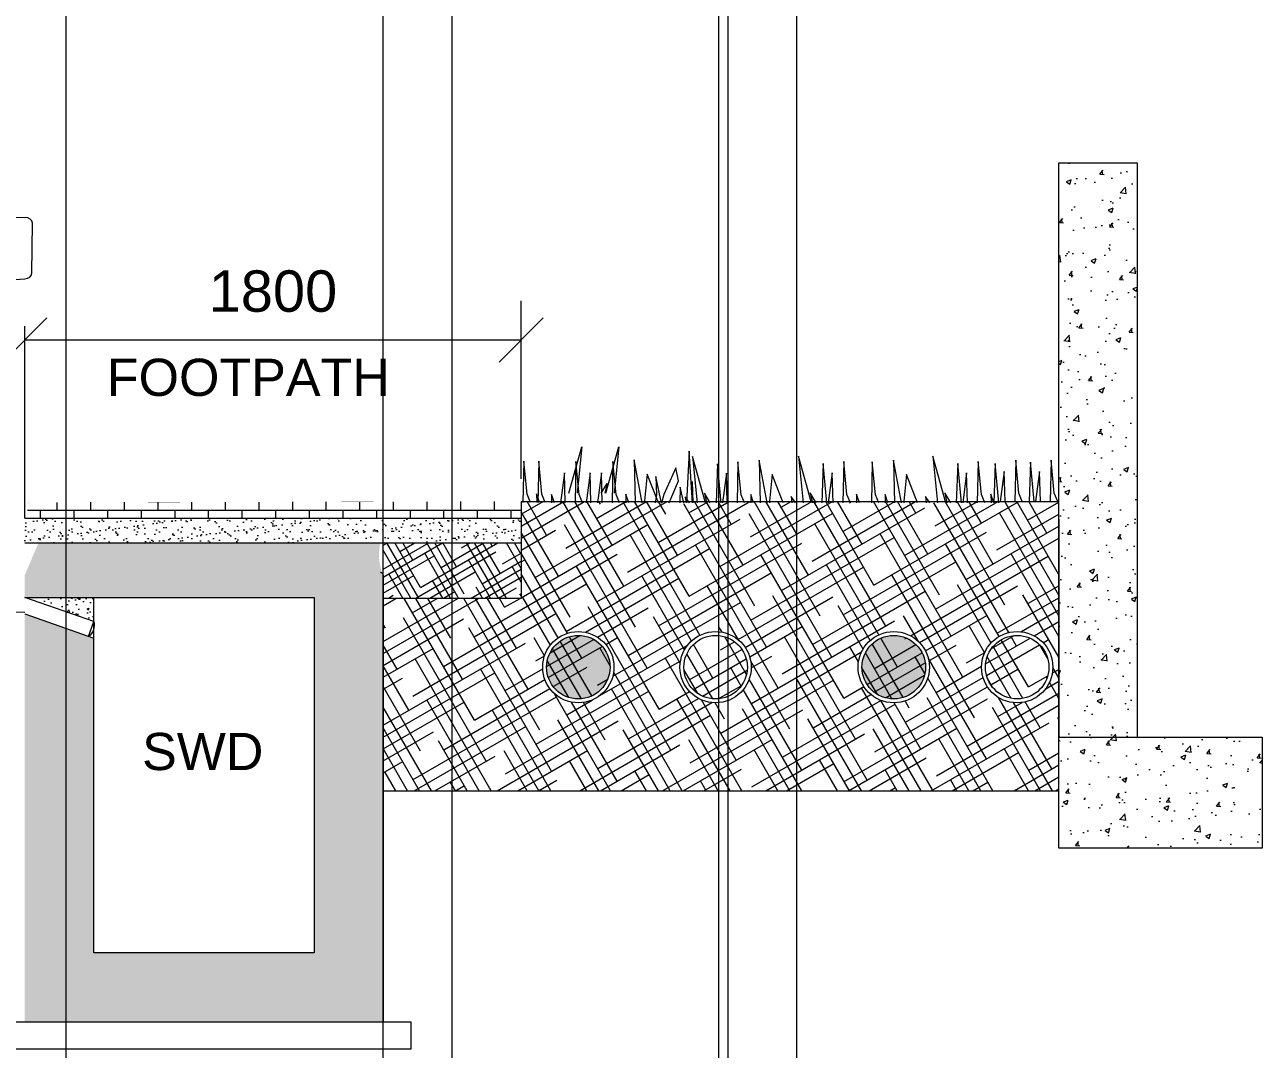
# Model space of a CAD drawing. Header units: inches. Extents: x 1863003 to 1881330, y 133141 to 515800.
# Drawn here: x 1875742 to 1880230, y 264064 to 267781 of the extents above; entities that cross this region are included whole.
import ezdxf

# ---------------------------------------------------------------- set-up
doc = ezdxf.new("R2010")
doc.units = ezdxf.units.IN
doc.header["$MEASUREMENT"] = 0
doc.layers.get('0').update_dxf_attribs({"color": 4, "linetype": 'ELEC_LINE', "lineweight": 13})
doc.layers.get('Defpoints').update_dxf_attribs({"lineweight": 13})
doc.layers.add('DIM', color=7, linetype='Continuous', lineweight=13)
doc.layers.add('DIMEN', color=7, linetype='Continuous', lineweight=13)
doc.styles.add('ARIAL', font='arial.ttf')
doc.styles.get("Standard").update_dxf_attribs({"font": 'romans.shx'})
doc.linetypes.add('ELEC_LINE', pattern='A,12.7,-5.08,["EL",Standard,S=2.54,R=0,X=-2.54,Y=-1.27],-5.08', length=22.86)
doc.dimstyles.get("Standard").update_dxf_attribs({"dimtxt": 180, "dimasz": 160, "dimexe": 50, "dimexo": 50, "dimgap": 100, "dimtad": 1, "dimdec": 0, "dimzin": 0, "dimdsep": 46, "dimtxsty": 'ARIAL', "dimcen": 0.09, "dimclrd": 256, "dimclre": 256, "dimclrt": 256, "dimadec": 0, "dimazin": 0, "dimtm": 1e-09, "dimtfac": 1, "dimtdec": 0, "dimtofl": 0, "dimtmove": 0, "dimatfit": 3, "dimfxl": 0, "dimtolj": 1, "dimtzin": 0, "dimlwd": 9, "dimlwe": -1, "dimarcsym": 0})

# ---------------------------------------------------------------- blocks, each defined once
blk = doc.blocks.new('A$C9c4fc737')
at = {"color": 8, "linetype": 'Continuous'}
for p, q in [((10.81007140269503, 147.2526909448789), (134.6093052432407, 147.2526909448789)), ((10.81007140269503, 147.2526909448789), (10.81007140269503, 101.3151259922306)), ((134.6093052432407, 147.2526909448789), (134.6093052432407, 101.3151259922306)), ((10.81007140269503, 144.514640566078), (134.6093052432407, 144.514640566078)), ((15.30168826063164, 144.514640566078), (15.30168826063164, 101.3151259922306)), ((130.1176883853041, 144.514640566078), (130.1176883853041, 101.3151259922306)), ((49.37210274743848, 111.5411098843906), (50.79670752352104, 113.2288923030719)), ((50.79670752352104, 113.2288923030719), (94.62266912241466, 113.2288923030719)), ((94.62266912241466, 113.2288923030719), (96.04727389849722, 111.5411098843906)), ((25.80307572381571, 109.3900817960384), (27.35668485541828, 109.827034364338)), ((34.43398321326822, 110.7369727246114), (27.35668485541828, 109.827034364338)), ((34.43398321326822, 110.7369727246114), (49.37210274743848, 111.3052707503666)), ((96.04727389849722, 111.5411098843906), (49.37210274743848, 111.5411098843906)), ((49.37210274743848, 109.8533274657675), (49.37210274743848, 111.5411098843906)), ((49.37210274743848, 109.8533274657675), (96.04727389849722, 109.8533274657675)), ((96.04727389849722, 109.8533274657675), (96.04727389849722, 111.5411098843906)), ((110.9853934326675, 110.7369727246114), (96.04727389849722, 111.3052707503666)), ((110.9853934326675, 110.7369727246114), (118.0626917905174, 109.827034364338)), ((119.61630092212, 109.3900817960384), (118.0626917905174, 109.827034364338)), ((24.28094782587141, 104.5324804893462), (27.35668485541828, 105.397531528899)), ((34.43398321326822, 106.3074698892306), (27.35668485541828, 105.397531528899)), ((34.43398321326822, 106.3074698892306), (62.33875959576108, 107.3690646428731)), ((62.33875959576108, 107.3690646428731), (83.08061705017462, 107.3690646428731)), ((110.9853934326675, 106.3074698892306), (83.08061705017462, 107.3690646428731)), ((110.9853934326675, 106.3074698892306), (118.0626917905174, 105.397531528899)), ((121.1384288200643, 104.5324804893462), (118.0626917905174, 105.397531528899)), ((16.43742453190498, 59.91248832049314), (19.42990541039035, 102.8634112855652)), ((128.9819521140307, 59.91248832049314), (125.9894712353125, 102.8634112855652)), ((7.944666502531618, 99.78624497377314), (4.911538634914905, 98.57299382670317)), ((13.60650518885814, 99.78624497377314), (7.944666502531618, 99.78624497377314)), ((15.22417338495143, 98.74541201052489), (13.60650518885814, 99.78624497377314)), ((26.83855356904678, 100.9396588809323), (51.62170779658481, 101.9094344811165)), ((51.62170779658481, 101.9094344811165), (93.79766884911805, 101.9094344811165)), ((118.5808230768889, 100.9396588809323), (93.79766884911805, 101.9094344811165)), ((130.1952032609843, 98.74541201052489), (131.8128714570776, 99.78624497377314)), ((131.8128714570776, 99.78624497377314), (137.4747101434041, 99.78624497377314)), ((137.4747101434041, 99.78624497377314), (140.5078380110208, 98.57299382670317)), ((1.260551386745647, 93.71527845913079), (1.260551386745647, 96.28955551289255)), ((6.952321232063696, 97.76593348762253), (3.229055353207514, 97.76593348762253)), ((4.911538634914905, 98.57299382670317), (4.911538634914905, 73.39803252520505)), ((8.920825198292732, 93.71527845913079), (8.920825198292732, 96.28955551289255)), ((10.81007140269503, 97.14353605674114), (10.81007140269503, 73.11245732830139)), ((19.14299576473422, 98.74541201052489), (15.22417338495143, 98.74541201052489)), ((15.30168826063164, 97.14353605674114), (15.30168826063164, 74.19216890487587)), ((21.52414408815093, 72.39246372279013), (23.11087843985297, 98.12731148838066)), ((123.8952325577848, 72.39246372279013), (122.3084982060827, 98.12731148838066)), ((126.2763808809686, 98.74541201052489), (130.1952032609843, 98.74541201052489)), ((130.1176883853041, 97.14353605674114), (130.1176883853041, 74.19216890487587)), ((134.6093052432407, 97.14353605674114), (134.6093052432407, 73.11245732830139)), ((137.2997770148795, 96.27441052539507), (137.2997770148795, 82.8046028696117)), ((139.3317480962723, 97.75002095242962), (146.1434926723596, 97.58522068039747)), ((140.5078380110208, 98.57299382670317), (140.5078380110208, 73.39803252520505)), ((147.8633633202408, 83.18633028503973), (148.0484157337341, 96.09373613906791)), ((6.885636833729222, 89.48991626466159), (2.279984229011461, 89.54305841011228)), ((3.229055353207514, 92.2389004844008), (6.952321232063696, 92.2389004844008)), ((0.2822680084500462, 88.11550049768994), (0, 81.6939033070812)), ((8.823859706986696, 88.01371297822334), (8.823859706986696, 76.04331767233089)), ((0.7474576199892908, 75.90110675262986), (0, 81.6939033070812)), ((139.4252597675659, 81.33292674750555), (146.051951929694, 81.73052827722859)), ((40.45865266723558, 77.68533015169669), (26.34564223280177, 76.88612957298756)), ((58.4318889528513, 77.0992463597795), (40.45865266723558, 77.68533015169669)), ((62.54096812033094, 71.12318662443431), (51.01508222310804, 77.34109875315335)), ((82.51802576519549, 77.68533015169669), (68.4050153309945, 76.88612957298756)), ((102.0383846617769, 77.04879670945229), (82.51802576519549, 77.68533015169669)), ((104.6003412182909, 71.12318662443431), (93.07445532130077, 77.34109875315335)), ((6.855355740757659, 74.5669396976009), (2.706808069488034, 74.5669396976009)), ((4.911538634914905, 73.39803252520505), (17.06051128986292, 68.85562026500702)), ((140.5078380110208, 73.39803252520505), (128.3588653560728, 68.85562026500702)), ((21.52414408815093, 72.39246372279013), (49.80183107615449, 72.94306334503926)), ((44.74661796330474, 71.12318662443431), (57.89017205638811, 71.12318662443431)), ((49.80183107615449, 72.94306334503926), (95.61754556978121, 72.94306334503926)), ((100.672758682631, 71.12318662443431), (87.52920458931476, 71.12318662443431)), ((123.8952325577848, 72.39246372279013), (95.61754556978121, 72.94306334503926)), ((10.81007140269503, 53.40037574415328), (10.81007140269503, 68.16311544529162)), ((84.58169729192741, 69.30330990388757), (25.45694932248443, 69.30330990388757)), ((60.83767935400829, 69.30330990388757), (119.9624273234513, 69.30330990388757)), ((134.6093052432407, 53.40037574415328), (134.6093052432407, 68.16311544529162)), ((14.1265368165914, 58.36804228380788), (14.94026613910682, 45.14494079392171)), ((16.09294749516994, 59.91248832049314), (129.3264291507658, 59.91248832049314)), ((23.01603383524343, 58.50492512102937), (122.4033428104594, 58.50492512102937)), ((131.2928398293443, 58.36804228380788), (130.4791105068289, 45.14494079392171)), ((23.01603383524343, 56.70389381982386), (64.2195695808623, 56.70389381982386)), ((23.01603383524343, 54.90286251861835), (62.65458538127132, 54.90286251861835)), ((72.70968832285143, 51.27113444113638), (72.70968832285143, 56.78345282335067)), ((122.4033428104594, 56.70389381982386), (81.1998070650734, 56.70389381982386)), ((122.4033428104594, 54.90286251861835), (82.76479126466438, 54.90286251861835)), ((14.42386939167045, 53.53638793766731), (10.81007140269503, 50.56138734007254)), ((23.01603383524343, 53.10183121741284), (61.81956115923822, 53.10183121741284)), ((23.01603383524343, 51.30079991614912), (61.54942669160664, 51.30079991614912)), ((72.70968832285143, 51.27113444113638), (66.34461131924763, 48.51497525000013)), ((72.70968832285143, 51.27113444113638), (79.07476532668807, 48.51497525000013)), ((122.4033428104594, 53.10183121741284), (83.59981548669748, 53.10183121741284)), ((122.4033428104594, 51.30079991614912), (83.86994995432906, 51.30079991614912)), ((130.9955072542652, 53.53638793766731), (134.6093052432407, 50.56138734007254)), ((10.81007140269503, 19.41215215518605), (10.81007140269503, 50.56138734007254)), ((23.01603383524343, 49.4997686149436), (61.80213106749579, 49.4997686149436)), ((122.4033428104594, 49.4997686149436), (83.6172455784399, 49.4997686149436)), ((134.6093052432407, 19.41215215518605), (134.6093052432407, 50.56138734007254)), ((23.01603383524343, 47.69873731373809), (62.61687075579539, 47.69873731373809)), ((23.01603383524343, 45.89770601253258), (64.1527073616162, 45.89770601253258)), ((122.4033428104594, 45.89770601253258), (81.26666928408667, 45.89770601253258)), ((122.4033428104594, 47.69873731373809), (82.80250589014031, 47.69873731373809)), ((126.5462891496718, 42.32832096831407), (18.87308749626391, 42.32832096831407)), ((23.01603383524343, 44.09667471132707), (122.4033428104594, 44.09667471132707)), ((34.84683989058249, 39.77323140465887), (18.75923893414438, 39.77323140465887)), ((36.73949882644229, 40.76687734609004), (34.84683989058249, 39.77323140465887)), ((36.73949882644229, 40.76687734609004), (108.6798778192606, 40.76687734609004)), ((108.6798778192606, 40.76687734609004), (110.5725367553532, 39.77323140465887)), ((110.5725367553532, 39.77323140465887), (126.6601377117913, 39.77323140465887)), ((130.1500066772569, 36.08254647935973), (15.2693699686788, 36.08254647935973)), ((34.84683989058249, 37.9278889420093), (18.75923893414438, 37.9278889420093)), ((39.78912425111048, 37.50204068142921), (105.6302523948252, 37.50204068142921)), ((49.98811137885787, 36.08254647935973), (49.98811137885787, 24.72659286309499)), ((95.43126526707783, 36.08254647935973), (95.43126526707783, 24.72659286309499)), ((110.5725367553532, 37.9278889420093), (126.6601377117913, 37.9278889420093)), ((12.51346444524825, 26.79352200578433), (12.51346444524825, 34.01561733672861)), ((21.36387931858189, 33.89215347677236), (36.6879188392777, 33.89215347677236)), ((23.72608400485478, 32.41577552404488), (36.29421808989719, 32.41577552404488)), ((64.75085108005442, 34.09525459655561), (64.75085108005442, 31.5401650328422)), ((64.75085108005442, 34.09525459655561), (80.66852556588128, 34.09525459655561)), ((80.66852556588128, 34.09525459655561), (80.66852556588128, 31.5401650328422)), ((124.0554973273538, 33.89215347677236), (108.731457806658, 33.89215347677236)), ((121.6932926410809, 32.41577552404488), (109.1251585558057, 32.41577552404488)), ((132.9059122006875, 26.79352200578433), (132.9059122006875, 34.01561733672861)), ((18.60797379491851, 28.1803650741349), (18.60797379491851, 31.82522433414124)), ((22.54498166893609, 31.52994877216406), (22.54498166893609, 28.47564063605387)), ((37.47532042581588, 31.52994877216406), (37.47532042581588, 28.47564063605387)), ((39.44382436270826, 31.82522433414124), (39.44382436270826, 28.1803650741349)), ((64.75085108005442, 31.5401650328422), (80.66852556588128, 31.5401650328422)), ((105.9755522829946, 31.82522433414124), (105.9755522829946, 28.1803650741349)), ((107.9440562201198, 31.52994877216406), (107.9440562201198, 28.47564063605387)), ((122.8743949769996, 31.52994877216406), (122.8743949769996, 28.47564063605387)), ((126.8114028510172, 28.1803650741349), (126.8114028510172, 31.82522433414124)), ((36.6879188392777, 26.11343593144557), (21.36387931858189, 26.11343593144557)), ((36.29421808989719, 27.58981388423126), (23.72608400485478, 27.58981388423126)), ((108.731457806658, 26.11343593144557), (124.0554973273538, 26.11343593144557)), ((109.1251585558057, 27.58981388423126), (121.6932926410809, 27.58981388423126)), ((130.1500066772569, 24.72659286309499), (15.2693699686788, 24.72659286309499)), ((15.2693699686788, 24.72659286309499), (15.2693699686788, 20.89395851764129)), ((20.84116376377642, 20.89395851764129), (20.84116376377642, 24.72659286309499)), ((55.47682229336351, 24.72659286309499), (55.47682229336351, 21.88760445907246)), ((58.50507659092546, 24.72659286309499), (63.61525571835227, 19.75836315599736)), ((86.91430005477741, 24.72659286309499), (81.80412092758343, 19.75836315599736)), ((89.94255435257219, 24.72659286309499), (89.94255435257219, 21.88760445907246)), ((124.5782128821593, 20.89395851764129), (124.5782128821593, 24.72659286309499)), ((130.1500066772569, 24.72659286309499), (130.1500066772569, 20.89395851764129)), ((15.2693699686788, 20.89395851764129), (20.84116376377642, 20.89395851764129)), ((55.47682229336351, 21.88760445907246), (61.42517894948833, 21.88760445907246)), ((63.61525571835227, 19.75836315599736), (81.80412092758343, 19.75836315599736)), ((89.94255435257219, 21.88760445907246), (83.99419769644737, 21.88760445907246)), ((130.1500066772569, 20.89395851764129), (124.5782128821593, 20.89395851764129)), ((63.23672393104061, 17.34522301255492), (13.56597692635842, 17.34522301255492)), ((16.29878231720068, 17.34522301255492), (16.29878231720068, 5.279522295284551)), ((30.68299023108557, 17.34522301255492), (30.68299023108557, 5.279522295284551)), ((49.79884548531845, 17.34522301255492), (49.79884548531845, 13.93843692768132)), ((53.20563157019205, 13.93843692768132), (53.20563157019205, 17.34522301255492)), ((56.61241765506566, 13.93843692768132), (56.61241765506566, 17.34522301255492)), ((66.09734272304922, 17.34522301255492), (64.79634029022418, 18.61008648894494)), ((79.32203392288648, 17.34522301255492), (66.09734272304922, 17.34522301255492)), ((79.32203392288648, 17.34522301255492), (80.62303635571152, 18.61008648894494)), ((82.18265271466225, 17.34522301255492), (131.8533997195773, 17.34522301255492)), ((88.80695899087004, 13.93843692768132), (88.80695899087004, 17.34522301255492)), ((92.21374507574365, 13.93843692768132), (92.21374507574365, 17.34522301255492)), ((95.62053116061725, 17.34522301255492), (95.62053116061725, 13.93843692768132)), ((114.7363864146173, 17.34522301255492), (114.7363864146173, 5.279522295284551)), ((129.120594328735, 17.34522301255492), (129.120594328735, 5.279522295284551)), ((14.51846541743726, 12.32884671847569), (14.51846541743726, 14.95200559473597)), ((14.51846541743726, 14.95200559473597), (16.29878231720068, 14.95200559473597)), ((49.79884548531845, 14.64818402868696), (30.87225612485781, 15.35793112969259)), ((49.79884548531845, 13.93843692768132), (56.61241765506566, 13.93843692768132)), ((56.61241765506566, 14.64818402868696), (88.80695899087004, 14.64818402868696)), ((95.62053116061725, 13.93843692768132), (88.80695899087004, 13.93843692768132)), ((95.62053116061725, 14.64818402868696), (114.5471205210779, 15.35793112969259)), ((130.9009112284984, 14.95200559473597), (129.120594328735, 14.95200559473597)), ((130.9009112284984, 12.32884671847569), (130.9009112284984, 14.95200559473597)), ((16.29878231720068, 12.32884671847569), (14.51846541743726, 12.32884671847569)), ((129.120594328735, 12.32884671847569), (130.9009112284984, 12.32884671847569)), ((17.13803700078279, 2.335416865476873), (16.29878231720068, 5.279522295284551)), ((29.84373554773629, 2.335416865476873), (30.68299023108557, 5.279522295284551)), ((115.5756410981994, 2.335416865476873), (114.7363864146173, 5.279522295284551)), ((128.2813396451529, 2.335416865476873), (129.120594328735, 5.279522295284551)), ((25.99373464658856, 0), (20.98803790193051, 0)), ((119.4256419993471, 0), (124.4313387440052, 0))]:
    blk.add_line(p, q, dxfattribs=at)
for centre, major_axis, ratio, start_param, end_param in [((29.25901510962285, 102.478203024657), (9.842519685239607, 8.685140878007128e-10), 0.7499999999976008, 1.929566996875606, 3.089386062538172), ((116.1603615363128, 102.478203024657), (-9.842519684983525, 1.044730263928248e-10), 0.7500000000071224, 3.193799244538609, 4.353618310236004), ((27.04569937568158, 99.00297738978406), (7.874015865556987, 4.652433814187923e-10), 0.749999999989869, 1.929566996891334, 3.089386062563803), ((118.3736772702541, 99.00297738978406), (7.874015865300907, 2.987938476012848e-10), 0.7500000000017711, 0.0522065908974827, 1.212025656613489), ((27.04368367418647, 97.99091361893807), (-3.937007932723968, 2.312929198222416e-10), 0.7500000000002759, -1.51866967777492, -0.04620985496934704), ((118.3756929717492, 97.99091361893807), (3.937007932723968, 2.312929198222416e-10), 0.7500000000002759, 0.04620985496934704, 1.51866967777492), ((3.229055353207514, 96.28955551289255), (1.968503966461868, 1.285005698369486e-10), 0.749999999940861, 1.570796326745938, 3.141592653502755), ((6.952321232063696, 96.28955551289255), (1.968503966229037, 2.706370932071493e-10), 0.7500000000295695, -1.833113660865138e-10, 1.570796326691784), ((139.2682809811085, 96.27441052539507), (1.968503966229037, 2.497819467660958e-10), 0.7500000000498698, 1.538549444250816, 3.141592653420608), ((146.0800255571958, 96.10961025336292), (1.968503966183297, 2.493730358322635e-11), 0.7500000000660637, -0.01075227378542487, 1.538549444454071), ((3.229055353207514, 93.71527845913079), (-1.968503966461867, 1.285010069326342e-10), 0.749999999940861, 8.703793241693347e-11, 1.570796326843855), ((6.952321232063696, 93.71527845913079), (-1.968503966229037, 2.706379673985203e-10), 0.7500000000295695, 1.570796326898009, 3.141592653773105), ((2.249703136039898, 88.06685512361582), (-1.968503966359715, 8.40328508991271e-12), 0.750000000003175, 4.697005578532028, 6.250230209543837), ((6.855355740757659, 88.01371297822334), (1.968503966229036, 1.260290043539562e-11), 0.7500000000233307, -8.536282791737904e-12, 1.55541292493321), ((145.8949731434695, 83.20220439933473), (-1.968503966415619, 5.900497841098077e-11), 0.749999999960756, 1.65062631257587, 3.130840379860985), ((139.2682809811085, 82.8046028696117), (-1.968503966229037, 3.625980915698539e-10), 0.7500000000340206, 2.455997627492934e-10, 1.650626312817779), ((2.706808069488034, 76.04331767233089), (-1.968503966271369, 1.554073060315424e-10), 0.7500000000134409, 0.09647377531102164, 1.570796326854107), ((6.855355740757659, 76.04331767233089), (-1.968503966229037, 2.706379673985203e-10), 0.7500000000295695, 1.570796326898009, 3.141592653773105), ((25.45694932248443, 72.25606585340574), (-3.937007932715591, 4.113186456186132e-10), 0.7499999999952969, -0.0462098548890495, 1.570796326873253), ((119.9624273234513, 72.25606585340574), (3.937007932493279, 1.217947525238363e-11), 0.7500000000376474, 4.71238898038237, 6.329395162203811), ((72.70968832285143, 64.59174372506095), (-1.996488246135414, 7.963933390907697e-11), 0.7499999999416898, 3.141592653642979, 9.424777960822565), ((16.09294749516994, 58.43611034576315), (-1.968503966311554, 7.931594072135041e-11), 0.7499999999981304, -1.570796326764677, 0.04612111607132863), ((129.3264291507658, 58.43611034576315), (1.968503966311554, 7.931637781703598e-11), 0.7499999999981303, -0.04612111607132863, 1.570796326764677), ((18.87308749626391, 45.28107691783225), (3.937007932612698, 2.218595207314196e-10), 0.750000000014898, 3.187713769531352, 4.712388980342426), ((126.5462891496718, 45.28107691783225), (-3.937007932612698, 2.218595207314196e-10), 0.750000000014898, 1.570796326837161, 3.095471537648233), ((15.2693699686788, 34.01561733672861), (-2.755905523430556, 1.92061759289608e-10), 0.7500000000211212, -1.570796326742628, 9.29212262690271e-11), ((130.1500066772569, 34.01561733672861), (2.755905523430556, 1.920617592896081e-10), 0.7500000000211212, -9.29212262690271e-11, 1.570796326742629), ((21.36387931858189, 31.82522433414124), (2.755905523663387, 2.070767827158106e-10), 0.7499999999577579, 1.570796326738543, 3.141592653489607), ((23.72608400485478, 31.52994877216406), (-1.181102335918695, 8.643329318177971e-11), 0.7499999999507175, -1.570796326740012, 9.757350483141636e-11), ((36.29421808989719, 31.52994877216406), (1.181102335918695, 8.643276866697656e-11), 0.7499999999507176, -9.757283869760158e-11, 1.570796326740012), ((36.6879188392777, 31.82522433414124), (2.755905523430556, 1.920617592896081e-10), 0.7500000000211212, -9.29212262690271e-11, 1.570796326742629), ((108.731457806658, 31.82522433414124), (2.755905523663387, 2.070767827158106e-10), 0.7499999999577579, 1.570796326738543, 3.141592653489607), ((109.1251585558057, 31.52994877216406), (1.181102335685864, 7.88954909307304e-11), 0.7500000000985649, 1.570796326744798, 3.141592653500728), ((121.6932926410809, 31.52994877216406), (-1.181102335918695, 4.780339471246399e-10), 0.7499999999507175, 3.141592654129441, 4.712388980688242), ((124.0554973273538, 31.82522433414124), (-2.755905523663387, 2.070761707818574e-10), 0.7499999999577578, 3.141592653689979, 4.712388980441044), ((15.2693699686788, 26.79352200578433), (2.755905523430556, 2.471713072433679e-10), 0.7500000000422421, 3.141592653470209, 4.712388980317423), ((21.36387931858189, 28.1803650741349), (-2.755905523663387, 1.51967234757395e-10), 0.7499999999788789, 7.352318753817144e-11, 1.570796326836253), ((23.72608400485478, 28.47564063605387), (1.181102335918694, 2.194790955646965e-10), 0.7499999999014352, 3.141592653342025, 4.71238898024532), ((36.29421808989719, 28.47564063605387), (-1.181102335918695, 2.194790955646966e-10), 0.7499999999014348, 1.570796326934266, 3.14159265383756), ((36.6879188392777, 28.1803650741349), (-2.755905523430556, 2.471713072433679e-10), 0.7500000000422421, 1.570796326862162, 3.141592653709377), ((108.731457806658, 28.1803650741349), (-2.755905523663387, 1.51967234757395e-10), 0.7499999999788789, 7.352318753817144e-11, 1.570796326836253), ((109.1251585558057, 28.47564063605387), (1.181102335685864, 5.415019381187713e-11), 0.7500000000492826, 3.141592653528663, 4.712388980350305), ((121.6932926410809, 28.47564063605387), (1.181102335918695, 3.449876202269198e-10), 0.7499999999014351, 4.712388980165622, 6.283185306790133), ((124.0554973273538, 28.1803650741349), (2.755905523663387, 1.51967234757395e-10), 0.7499999999788789, 4.712388980343333, 6.283185307106063), ((130.1500066772569, 26.79352200578433), (-2.755905523430556, 2.471713072433679e-10), 0.7500000000422421, 1.570796326862162, 3.141592653709377), ((13.56597692635842, 19.41215215518605), (-2.755905523663387, 2.070761707818574e-10), 0.7499999999577578, 1.001854155191495e-10, 1.570796326851251), ((131.8533997195773, 19.41215215518605), (2.755905523663387, 2.070767827158106e-10), 0.7499999999577579, 4.712388980328336, 6.283185307079401), ((20.98803790193051, 2.952755949518178), (-3.937007932812566, 1.456588815042779e-10), 0.7499999999768232, 0.2106260617996123, 1.570796326822644), ((25.99373464658856, 2.952755949518178), (3.937007932812566, 1.45659755695649e-10), 0.7499999999768232, 4.712388980356941, 6.072559245379972), ((119.4256419993471, 2.952755949518178), (-3.937007932812566, 1.456588815042779e-10), 0.7499999999768232, 0.2106260617996123, 1.570796326822644), ((124.4313387440052, 2.952755949518178), (3.937007932812566, 1.45659755695649e-10), 0.7499999999768232, 4.712388980356941, 6.072559245379972)]:
    blk.add_ellipse(centre, major_axis=major_axis, ratio=ratio, start_param=start_param, end_param=end_param, dxfattribs=at)
blk.add_ellipse((72.70968832285143, 51.27113444113638), major_axis=(7.349757843185215, 3.855910155033785e-11), ratio=0.749999999976241, dxfattribs=at)
blk = doc.blocks.new('_Oblique')
at = {"color": 0, "linetype": 'ByBlock', "lineweight": -2}
blk.add_line((-0.5, -0.5), (0.5, 0.5), dxfattribs=at)
blk = doc.blocks.new('*D354')
at = {"layer": 'Defpoints', "color": 0, "ltscale": 0.02}
for p in [(1875742.274070687, 266637.1600611819), (1875742.274070687, 266536.5104450212), (1877542.274070687, 266536.5104450212)]:
    blk.add_point(p, dxfattribs=at)
at = {"layer": 'DIMEN', "ltscale": 0.02}
for p, q in [((1875742.274070687, 266586.5104450212), (1875742.274070687, 266687.1600611819)), ((1877542.274070687, 266586.5104450212), (1877542.274070687, 266687.1600611819))]:
    blk.add_line(p, q, dxfattribs=at)
at = {"layer": 'DIMEN', "lineweight": 9, "ltscale": 0.02}
blk.add_line((1877542.274070687, 266637.1600611819), (1875742.274070687, 266637.1600611819), dxfattribs=at)
at = {"layer": 'DIMEN', "lineweight": 9, "ltscale": 0.02, "xscale": 160, "yscale": 160, "zscale": 160, "rotation": 180}
blk.add_blockref('_Oblique', (1875742.274070687, 266637.1600611819), dxfattribs=at)
at = {"layer": 'DIMEN', "lineweight": 9, "ltscale": 0.02, "xscale": 160, "yscale": 160, "zscale": 160}
blk.add_blockref('_Oblique', (1877542.274070687, 266637.1600611819), dxfattribs=at)
at = {"layer": 'DIMEN', "ltscale": 0.02, "insert": (1876642.274070687, 266813.7460093401), "char_height": 150, "attachment_point": 5, "style": 'ARIAL'}
blk.add_mtext('\\A1;1800', dxfattribs=at)

msp = doc.modelspace()

# ---------------------------------------------------------------- hatches: boundary and pattern name
at = {"layer": 'DIM', "linetype": 'Continuous'}
h = msp.add_hatch(dxfattribs=at)
h.set_pattern_fill('AR-CONC')
h.set_pattern_definition([(49.99999999999999, (0, -246334.3048389875), (182.184668996004, -15.93908553890309), [19.05, -209.55]), (355, (0, -246334.3048389875), (-35.24342142496934, 191.0568452390351), [15.24, -167.64058417]), (100.4514447, (15.1820070000831, -246335.6330924875), (146.9412470903533, 175.1177519121951), [16.19000879999999, -178.0902445999999]), (46.18420000000001, (0, -246283.5048389875), (271.0790408921299, -42.04232793272715), [28.575, -314.325]), (96.63555760999992, (22.58990000002086, -246287.0083389875), (237.404134051503, 247.4261245977215), [24.28502314, -267.13560816]), (351.1841511700001, (0, -246283.5048389875), (237.404134064977, 247.4261245855326), [22.85996707, -251.45973192]), (21, (25.39999999990687, -246296.2048389876), (151.6143912691325, -102.2651981870876), [19.05, -209.55]), (326.0000000000001, (25.39999999990687, -246296.2048389876), (61.80202834764707, 184.1879661223193), [15.24, -167.64]), (71.45144499999999, (38.03453260008246, -246304.7269388876), (213.4164192787161, 81.92276888590524), [16.1900088, -178.0899376]), (37.50000000000001, (0, -246334.3048389875), (3.088603250591817, 84.55503887315311), [0, -165.608, 0, -170.18, 0, -168.275]), (7.499999999999999, (0, -246334.3048389875), (66.81966251030575, 100.1805748181195), [0, -97.02799999999999, 0, -161.798, 0, -64.135]), (327.5, (-56.64199999999255, -246334.3048389875), (135.5905951668714, -5.728743992673444), [0, -63.5, 0, -198.12, 0, -262.89]), (317.5, (-82.04199999989942, -246334.3048389875), (148.129181386018, 25.42649103333303), [0, -82.55, 0, -131.572, 0, -186.69])])
h.paths.add_polyline_path([(1879776.77256499, 267279.8386608039), (1879492.303417261, 267279.8386608039), (1879492.303417261, 266151.1057436477), (1879498.777303586, 266221.416056218), (1879492.303417261, 265999.3563044494), (1879492.303417261, 265195.8506544396), (1879776.77256499, 265195.8506544396)])
h.paths.add_polyline_path([(1880229.828695668, 265195.8506544396), (1879492.303417261, 265195.8506544396), (1879492.303417261, 264793.4284587587), (1880229.828695668, 264793.4284587587)])
h = msp.add_hatch(dxfattribs=at)
h.set_pattern_fill('AR-BRSTD', scale=0.6)
h.set_pattern_definition([(0, (1949.999999999302, -246270.462768037), (0, 40.64508), []), (90, (1949.999999999302, -246270.462768037), (-60.95999999999999, 40.64508), [40.64508, -40.64508])])
h.paths.add_polyline_path([(1877542.274070687, 266051.1747793246), (1877542.274070687, 265991.1747793246), (1875742.303417261, 265991.1747793246), (1875762.303417261, 266048.1036294615)])
at = {"layer": 'DIM', "linetype": 'Continuous', "ltscale": 0.02}
h = msp.add_hatch(dxfattribs=at)
h.set_pattern_fill('HOUND', color=31, scale=600, angle=30, style=0)
h.set_pattern_definition([(29.99999999999999, (0, 962.5487178443), (111.1538105676658, 107.4759526419164), [600, -300]), (120, (0, 962.5487178443), (42.52404735808353, -148.6538105676658), [599.9999999999998, -299.9999999999999])])
h.paths.add_polyline_path([(1877042.303417261, 265002.0822436172), (1879492.303417261, 265002.0822436172), (1879492.303417261, 265195.8506544396), (1879492.303417261, 266051.1747793246), (1879256.891561209, 266051.1747793246), (1879256.727268965, 266046.3861982814), (1879255.100580284, 266051.1747793246), (1878052.675626954, 266051.1747793246), (1878051.14035454, 266045.5987321252), (1878049.946843241, 266051.1747793246), (1877542.274070687, 266051.1747793246), (1877542.274070687, 265699.7666932219), (1877042.303417261, 265699.7666932219)])
h.paths.add_polyline_path([(1877620.451589798, 265450.246370834, -1), (1877878.892383288, 265450.246370834, -1)], flags=16)
h.paths.add_polyline_path([(1877634.455653715, 265450.246370834, -1), (1877864.888319371, 265450.246370834, -1)], flags=0)
h.paths.add_polyline_path([(1878118.399854848, 265450.246370834, -1), (1878376.840648338, 265450.246370834, -1)], flags=16)
h.paths.add_polyline_path([(1878132.403918765, 265450.246370834, -1), (1878362.836584421, 265450.246370834, -1)], flags=0)
h.paths.add_polyline_path([(1878764.343842047, 265450.246370834, -1), (1879022.784635536, 265450.246370834, -1)], flags=16)
h.paths.add_polyline_path([(1878778.347905964, 265450.246370834, -1), (1879008.780571619, 265450.246370834, -1)], flags=0)
h.paths.add_polyline_path([(1879211.908296339, 265450.246370834, -1), (1879470.349089828, 265450.246370834, -1)], flags=16)
h.paths.add_polyline_path([(1879225.912360256, 265450.246370834, -1), (1879456.345025911, 265450.246370834, -1)], flags=0)
at = {"layer": 'DIM', "linetype": 'Continuous'}
h = msp.add_hatch(dxfattribs=at)
h.set_pattern_fill('AR-SAND')
h.set_pattern_definition([(37.50000000000001, (1949.999999999302, -246270.462768037), (-1.600031295984046, 48.94132373293424), [0, -38.608, 0, -43.18, 0, -41.275]), (7.499999999999999, (1949.999999999302, -246270.462768037), (44.95232831380027, 71.68251005683543), [0, -20.828, 0, -34.798, 0, -13.335]), (327.5, (1918.757999999216, -246270.462768037), (79.0992370241458, 0.1437184678545762), [0, -12.7, 0, -45.72, 0, -59.69]), (317.5, (1918.757999999216, -246270.462768037), (76.35564524722972, 22.29293232572163), [0, -6.35, 0, -29.972, 0, -34.29])])
h.paths.add_polyline_path([(1877542.274070687, 265991.1747793246), (1877542.274070687, 265901.1747793246), (1875742.303417261, 265901.1747793246), (1875742.274070687, 265991.1747793246)])
h = msp.add_hatch(dxfattribs=at)
h.set_pattern_fill('AR-CONC', scale=10)
h.set_pattern_definition([(49.99999999999999, (0, -170362.3394989795), (71.72601826007535, -6.275213498259511), [7.5, -82.5]), (355, (0, -170362.3394989795), (-13.8751333613, 75.21921337000119), [6, -66]), (100.45144446, (5.9771681, -170362.8624333795), (57.8508846727112, 68.94399909686294), [6.374019199999997, -70.11421119999996]), (46.18420000000001, (0, -170342.3394989795), (106.7241330671572, -16.55192807930765), [11.25, -123.75]), (96.63563549, (8.8936745, -170343.7188296795), (93.46619456742283, 97.41186007745505), [9.5610342, -105.171376]), (351.1841639899999, (0, -170342.3394989795), (93.46619450547732, 97.41186002699902), [9, -99.0000001]), (21, (10, -170347.3394989795), (59.69070521184616, -40.26188906653388), [7.5, -82.5]), (326.0000000000001, (10, -170347.3394989795), (24.33153319215817, 72.5150045046853), [6, -66]), (71.45144474, (14.9742254, -170350.6946563795), (84.02223767299711, 32.25311528063538), [6.374019000000001, -70.1142112]), (37.50000000000001, (0, -170362.3394989795), (1.215985531729067, 33.28938538313115), [0, -65.19999999999999, 0, -67, 0, -66.25]), (7.499999999999999, (0, -170362.3394989795), (26.30695374421486, 39.44117118823603), [0, -38.2, 0, -63.7, 0, -25.25]), (327.5, (-22.3, -170362.3394989795), (53.3822436172409, -2.255487173437976), [0, -25, 0, -78, 0, -103.5]), (317.5, (-32.3, -170362.3394989795), (58.31861693423862, 10.01049823323177), [0, -32.5, 0, -51.8, 0, -73.5])])
edge = h.paths.add_edge_path()
edge.add_arc((1877209.649685939, 265857.0235272732), 182.7594924258065, 166.0201188882999, 203.6998144574025, ccw=False)
edge.add_line((1877032.303417261, 265901.1747793246), (1875792.303417261, 265901.1747793246))
edge.add_arc((1881722.129583455, 263310.7813345505), 6470.933206270354, 156.4023035529412, 157.5338840571957)
edge.add_line((1875742.303417261, 265783.5642975518), (1875742.303417261, 265703.6383408761))
edge.add_line((1875742.303417261, 265703.6383408761), (1876792.303417261, 265703.6383408761))
edge.add_line((1876792.303417261, 265703.6383408761), (1876792.303417261, 264414.0262451693))
edge.add_line((1876792.303417261, 264414.0262451693), (1875992.303417261, 264414.0262451693))
edge.add_line((1875992.303417261, 264414.0262451693), (1875992.303417261, 265555.3283228208))
edge.add_line((1875992.303417261, 265555.3283228208), (1875742.303417261, 265643.5642975518))
edge.add_line((1875742.303417261, 265643.5642975518), (1875742.303417261, 264164.0262451693))
edge.add_line((1875742.303417261, 264164.0262451693), (1877042.303417261, 264164.0262451693))
edge.add_line((1877042.303417261, 264164.0262451693), (1877042.303417261, 265783.5642975518))
at = {"layer": 'DIM', "linetype": 'Continuous', "ltscale": 0.02}
h = msp.add_hatch(dxfattribs=at)
h.set_pattern_fill('HOUND', color=130, scale=400, angle=30, style=0)
h.set_pattern_definition([(29.99999999999999, (1949.999999999302, -246270.462768037), (74.10254037844388, 71.65063509461096), [400, -200]), (120, (1949.999999999302, -246270.462768037), (28.34936490538902, -99.10254037844388), [399.9999999999994, -199.9999999999997])])
h.paths.add_polyline_path([(1877542.274070687, 265901.1747793246), (1877542.274070687, 265701.1747793247), (1877042.303417261, 265701.1747793247), (1877042.303417261, 265901.1747793246)])
at = {"layer": 'DIM', "linetype": 'Continuous'}
h = msp.add_hatch(dxfattribs=at)
h.set_pattern_fill('AR-CONC', scale=10)
h.set_pattern_definition([(49.99999999999999, (-150, -233032.0663181948), (71.72601826007535, -6.275213498259511), [7.5, -82.5]), (355, (-150, -233032.0663181948), (-13.8751333613, 75.21921337000119), [6, -66]), (100.45144446, (-144.0228319, -233032.5892525949), (57.8508846727112, 68.94399909686294), [6.374019199999992, -70.11421119999989]), (46.18420000000001, (-150, -233012.0663181948), (106.7241330671572, -16.55192807930765), [11.25, -123.75]), (96.63563549, (-141.1063255, -233013.4456488948), (93.46619456742283, 97.41186007745505), [9.5610342, -105.171376]), (351.1841639899999, (-150, -233012.0663181948), (93.46619450547732, 97.41186002699902), [9, -99.0000001]), (21, (-140, -233017.0663181948), (59.69070521184616, -40.26188906653388), [7.5, -82.5]), (326.0000000000001, (-140, -233017.0663181948), (24.33153319215817, 72.5150045046853), [6, -66]), (71.45144474, (-135.0257746, -233020.4214755949), (84.02223767299711, 32.25311528063538), [6.374019000000001, -70.1142112]), (37.50000000000001, (-150, -233032.0663181948), (1.215985531729067, 33.28938538313115), [0, -65.19999999999999, 0, -67, 0, -66.25]), (7.499999999999999, (-150, -233032.0663181948), (26.30695374421486, 39.44117118823603), [0, -38.2, 0, -63.7, 0, -25.25]), (327.5, (-172.3, -233032.0663181948), (53.3822436172409, -2.255487173437976), [0, -25, 0, -78, 0, -103.5]), (317.5, (-182.3, -233032.0663181948), (58.31861693423862, 10.01049823323177), [0, -32.5, 0, -51.8, 0, -73.5])])
h.paths.add_polyline_path([(1875742.303417261, 265703.6383408761), (1875992.303417261, 265615.4023661452), (1875992.303417261, 265703.6383408761)])
at = {"layer": 'DIM', "linetype": 'Continuous', "ltscale": 0.02}
h = msp.add_hatch(dxfattribs=at)
h.set_pattern_fill('ANSI31')
h.set_pattern_definition([(45, (0, 1156.317128666677), (-0.08838834764831845, 0.08838834764831845), [])])
h.paths.add_polyline_path([(1877864.888319371, 265450.246370834, 1), (1877634.455653715, 265450.246370834, 1)])
h.paths.add_polyline_path([(1879008.780571619, 265450.246370834, 1), (1878778.347905964, 265450.246370834, 1)])

# ---------------------------------------------------------------- linework, layer by layer
at = {"color": 7, "linetype": 'Continuous', "ltscale": 0.02}
msp.add_line((1877042.303417261, 265758.7330609755), (1877042.303417261, 265901.1747793246), dxfattribs=at)
at = {"color": 8, "linetype": 'Continuous', "ltscale": 0.02}
for p in [(1875892.303417261, 502880.9297705453), (1877042.303417261, 502880.9297705453), (1877292.303417261, 500369.9108982697), (1878259.153346671, 500590.1132772009), (1878293.434488517, 500590.1132772009), (1878542.303417261, 500369.9108982697)]:
    msp.add_xline(p, (0, 1), dxfattribs=at)
at = {"color": 66, "linetype": 'Continuous', "lineweight": 9, "ltscale": 0.25, "flags": 128}
for points in [[(1877714.968230198, 266081.1652347357), (1877762.909738032, 266249.9171779832), (1877745.480289352, 266081.1652347357)], [(1877849.12459689, 266081.1652347357), (1877897.066104724, 266249.9171779832), (1877879.636656044, 266081.1652347357)], [(1877981.658347995, 266046.3861982814), (1877952.420943222, 266202.4103283774), (1877955.483362935, 266046.3861982814)], [(1878163.801686385, 266046.3861982814), (1878151.289245781, 266234.0157895719), (1878141.643180388, 266046.3861982814)], [(1878211.465294945, 266046.3861982814), (1878163.799407112, 266214.1679715689), (1878181.128652338, 266046.3861982814)], [(1878434.717073243, 266046.3861982814), (1878405.713357173, 266201.1632588464), (1878408.751299581, 266046.3861982814)], [(1878595.677329502, 266046.3861982814), (1878547.657156009, 266215.4150410998), (1878565.115204104, 266046.3861982814)], [(1878922.014678564, 266046.3861982814), (1878893.010962494, 266201.1632588464), (1878896.048904902, 266046.3861982814)], [(1879082.974934823, 266046.3861982814), (1879034.95476133, 266215.4150410998), (1879052.412809424, 266046.3861982814)], [(1879359.778178807, 266051.1747793246), (1879347.456551149, 266081.6647520943), (1879335.787368126, 266201.3439265352), (1879332.747343652, 266051.1747793246)], [(1879488.029590698, 266051.1747793246), (1879475.707963039, 266081.6647520943), (1879464.038780016, 266201.3439265352), (1879460.998755543, 266051.1747793246)], [(1877575.861375955, 266048.1036294615), (1877563.651649131, 266078.3167026602), (1877551.982466108, 266197.9958771011), (1877548.94804719, 266048.1036294615)], [(1877629.896030559, 266048.1036294615), (1877617.686303735, 266078.3167026602), (1877606.017120712, 266197.9958771011), (1877602.982701794, 266048.1036294615)], [(1877764.926485352, 266046.3861982814), (1877752.604857693, 266076.8761710511), (1877740.93567467, 266196.555345492), (1877737.895650197, 266046.3861982814)], [(1877899.082852044, 266046.3861982814), (1877886.761224385, 266076.8761710511), (1877875.092041362, 266196.555345492), (1877872.052016889, 266046.3861982814)], [(1878079.72209759, 266046.3861982814), (1878112.616295568, 266126.7320530209), (1878102.718405657, 266173.5900547117), (1878059.790553682, 266077.0159049188), (1878051.14035454, 266045.5987321252), (1878030.426664244, 266142.3724408033), (1878033.498373901, 266075.0407103714), (1878028.793848154, 266046.3861982814)], [(1878267.372872949, 266046.3861982814), (1878254.227390711, 266188.0465339774), (1878249.367142074, 266046.3861982814)], [(1878351.871299444, 266046.3861982814), (1878340.053638337, 266075.6291015202), (1878328.384455314, 266195.308275961), (1878325.369676518, 266046.3861982814)], [(1878651.346344643, 266046.3861982814), (1878638.085139608, 266189.2936035084), (1878633.182105049, 266046.3861982814)], [(1878736.233014892, 266046.3861982814), (1878723.911387234, 266076.8761710511), (1878712.24220421, 266196.555345492), (1878709.202179737, 266046.3861982814)], [(1878839.168904765, 266046.3861982814), (1878827.351243658, 266075.6291015202), (1878815.682060635, 266195.308275961), (1878812.667281839, 266046.3861982814)], [(1879138.643949964, 266046.3861982814), (1879125.382744929, 266189.2936035084), (1879120.47971037, 266046.3861982814)], [(1879223.530620213, 266046.3861982814), (1879211.208992554, 266076.8761710511), (1879199.539809531, 266196.555345492), (1879196.499785058, 266046.3861982814)], [(1879274.891508559, 266046.3861982814), (1879261.630303523, 266189.2936035084), (1879256.727268965, 266046.3861982814)], [(1879297.261557923, 266051.1747793246), (1879294.189429024, 266160.6696944053), (1879279.743426904, 266051.1747793246)], [(1879403.142920449, 266051.1747793246), (1879389.881715414, 266194.0821845516), (1879384.978680855, 266051.1747793246)], [(1879425.512969814, 266051.1747793246), (1879422.440840914, 266160.6696944053), (1879407.994838794, 266051.1747793246)], [(1877702.409864468, 266046.3861982814), (1877699.337735568, 266155.8811133621), (1877684.891733448, 266046.3861982814)], [(1877795.622250476, 266046.3861982814), (1877792.550121577, 266155.8811133621), (1877778.104119457, 266046.3861982814)], [(1877836.56623116, 266046.3861982814), (1877833.49410226, 266155.8811133621), (1877819.04810014, 266046.3861982814)], [(1877832.093723502, 266081.1652347358), (1877853.755708137, 266116.9459520936), (1877846.220860685, 266081.1652347357)], [(1878040.059114215, 266046.3861982814), (1877998.997348995, 266151.0197746404), (1877989.470208002, 266053.6421922324), (1877989.046925873, 266046.3861982814)], [(1878161.484477364, 266081.13377434), (1878162.994730416, 266123.9150926493), (1878165.118346249, 266046.3861982814)], [(1878289.823655739, 266046.3861982814), (1878286.786516212, 266154.6340438312), (1878272.505043824, 266046.3861982814)], [(1878492.862135774, 266046.3861982814), (1878452.289762947, 266149.7727051095), (1878442.762621953, 266052.3951227014), (1878442.412088265, 266046.3861982814)], [(1878673.716394008, 266046.3861982814), (1878670.644265108, 266155.8811133621), (1878656.198262989, 266046.3861982814)], [(1878980.159741095, 266046.3861982814), (1878939.587368267, 266149.7727051095), (1878930.060227274, 266052.3951227014), (1878929.709693586, 266046.3861982814)], [(1879161.013999329, 266046.3861982814), (1879157.941870429, 266155.8811133621), (1879143.495868309, 266046.3861982814)], [(1877609.075862312, 266048.1036294614), (1877598.535343539, 266079.1323868284), (1877598.68192224, 266048.1036294615)], [(1877662.947441943, 266046.0235694637), (1877652.406923169, 266077.0523268306), (1877652.553501871, 266046.0235694638)], [(1877932.279500796, 266046.3861982814), (1877921.644918792, 266077.6918552193), (1877921.792805558, 266046.3861982814)], [(1878131.767151897, 266046.3861982814), (1878119.247970239, 266103.0370924035), (1878117.638995654, 266046.3861982814)], [(1878152.354664538, 266046.3861982814), (1878137.107165354, 266067.9220284043), (1878140.303368446, 266046.3861982814)], [(1878228.184438267, 266046.3861982814), (1878207.109803699, 266081.1967456794), (1878214.440348857, 266046.3861982814)], [(1878385.148283222, 266046.3861982814), (1878374.937332744, 266076.4447856884), (1878375.079328399, 266046.3861982814)], [(1878537.095346274, 266046.3861982814), (1878520.96491425, 266069.1690979353), (1878524.346199017, 266046.3861982814)], [(1878612.79717485, 266046.3861982814), (1878590.967552595, 266082.4438152103), (1878598.560710674, 266046.3861982814)], [(1878769.429663644, 266046.3861982814), (1878758.795081641, 266077.6918552193), (1878758.942968406, 266046.3861982814)], [(1878872.445888543, 266046.3861982814), (1878862.234938065, 266076.4447856884), (1878862.37693372, 266046.3861982814)], [(1879024.392951595, 266046.3861982814), (1879008.262519571, 266069.1690979353), (1879011.643804337, 266046.3861982814)], [(1879100.094780171, 266046.3861982814), (1879078.265157916, 266082.4438152103), (1879085.858315994, 266046.3861982814)], [(1879256.727268965, 266046.3861982814), (1879246.092686961, 266077.6918552193), (1879246.240573727, 266046.3861982814)]]:
    msp.add_lwpolyline(points, dxfattribs=at)
at = {"color": 66, "linetype": 'Continuous', "ltscale": 0.02}
msp.add_lwpolyline([(1877542.274070687, 266051.1747793246), (1879492.303417261, 266051.1747793246)], dxfattribs=at)
at = {"color": 7, "linetype": 'Continuous', "ltscale": 0.02}
for points in [[(1877042.303417261, 265783.5642975518), (1877042.303417261, 264164.0262451693)], [(1877542.274070687, 265699.7666932219), (1877042.303417261, 265699.7666932219)]]:
    msp.add_lwpolyline(points, dxfattribs=at)
at = {"color": 6, "linetype": 'Continuous', "ltscale": 0.02}
msp.add_lwpolyline([(1873242.303417261, 265712.3403606437), (1875742.303417261, 265649.8166669238)], dxfattribs=at)
at = {"color": 7, "linetype": 'Continuous', "ltscale": 0.02}
msp.add_lwpolyline([(1875992.303417261, 265615.4023661434, -0.3078641163322294), (1875973.449296604, 265561.9827696762), (1875992.303417261, 265615.4023661452), (1875742.303417261, 265703.6383408761), (1876792.303417261, 265703.6383408761), (1876792.303417261, 264414.0262451693), (1875992.303417261, 264414.0262451693), (1875992.303417261, 265703.6383408761)], format="xyb", dxfattribs=at)
msp.add_lwpolyline([(1877142.303417261, 264164.0262451693), (1877142.303417261, 264064.0262451693), (1875642.303417261, 264064.0262451693), (1875642.303417261, 264164.0262451693)], close=True, dxfattribs=at)
at = {"color": 2, "linetype": 'Continuous', "ltscale": 0.02}
msp.add_arc((1877032.303417261, 265783.5642975518), 10, 0, 90, dxfattribs=at)
at = {"layer": 'DIM', "color": 7, "linetype": 'Continuous'}
for points in [[(1879492.303417261, 265195.8506544396), (1879492.303417261, 267279.8386608039), (1879776.77256499, 267279.8386608039), (1879776.77256499, 265195.8506544396)], [(1877542.274070687, 266051.1747793246), (1877542.274070687, 265699.7666932219)], [(1875742.303417261, 265991.1747793246), (1877542.274070687, 265991.1747793246)], [(1879492.303417261, 265987.3327083741), (1879492.303417261, 265195.8506544396)], [(1875742.303417261, 265901.1747793246), (1877542.274070687, 265901.1747793246)], [(1875742.303417261, 265643.5642975518), (1875992.303417261, 265555.3283228208)], [(1879492.303417261, 265195.8506544396), (1880229.828695668, 265195.8506544396), (1880229.828695668, 264793.4284587587), (1879492.303417261, 264793.4284587587), (1879492.303417261, 265195.8506544396)], [(1877042.303417261, 265002.0822436172), (1879492.303417261, 265002.0822436172)]]:
    msp.add_lwpolyline(points, dxfattribs=at)
at = {"layer": 'DIM', "color": 8, "linetype": 'Continuous'}
for points in [[(1877542.274070687, 266133.1059049928), (1877542.274070687, 266779.2247713287)], [(1875742.303417261, 265991.3660029263), (1875742.303417261, 266637.4848692622)]]:
    msp.add_lwpolyline(points, dxfattribs=at)
at = {"layer": 'DIM', "color": 7, "linetype": 'Continuous', "const_width": 0.2}
msp.add_lwpolyline([(1877542.274070687, 266051.1747793246), (1875762.303417261, 266048.1036294615, 0.414213562373095), (1875742.303417261, 266028.1036294615), (1875742.303417261, 264164.0262451693)], format="xyb", dxfattribs=at)
at = {"layer": 'DIM', "color": 7, "linetype": 'Continuous'}
for centre, radius in [((1877749.671986543, 265450.246370834), 129.2203967447354), ((1878247.620251593, 265450.246370834), 129.2203967447354), ((1878893.564238791, 265450.246370834), 129.2203967447354), ((1879341.128693083, 265450.246370834), 129.2203967447354), ((1877749.671986543, 265450.246370834), 115.2163328276442), ((1878247.620251593, 265450.246370834), 115.2163328276442), ((1878893.564238791, 265450.246370834), 115.2163328276442), ((1879341.128693083, 265450.246370834), 115.2163328276442)]:
    msp.add_circle(centre, radius, dxfattribs=at)

# ---------------------------------------------------------------- block references
at = {"color": 2, "linetype": 'Continuous', "ltscale": 0.02, "xscale": 14.07333922491834, "yscale": 14.07333922491834, "zscale": 14.07333922491834}
msp.add_blockref('A$C9c4fc737', (1873686.663129216, 265708.7586757737), dxfattribs=at)

# ---------------------------------------------------------------- texts
at = {"layer": 'DIMEN', "linetype": 'Continuous', "style": 'ARIAL'}
for s, p in [('FOOTPATH', (1876039.781840328, 266434.4247509656)), ('SWD', (1876167.807787647, 265076.9050832807))]:
    msp.add_text(s, height=135, dxfattribs=at).set_placement(p)

# ---------------------------------------------------------------- dimensions: what is measured, and where the dimension line sits
at = {"layer": 'DIMEN', "ltscale": 0.02}
dim = msp.add_aligned_dim(p1=(1877542.274070687, 266536.5104450212), p2=(1875742.274070687, 266536.5104450212), distance=-100.64961616066284, dimstyle='Standard', override={"dimtxt": 150, "dimblk1": 'Oblique', "dimblk2": 'Oblique', "dimsah": 1}, dxfattribs=at)
dim.commit()
dim.dimension.update_dxf_attribs({"geometry": '*D354', "text_midpoint": (1876642.274070687, 266813.7460093401)})

doc.saveas('drawing.dxf')
